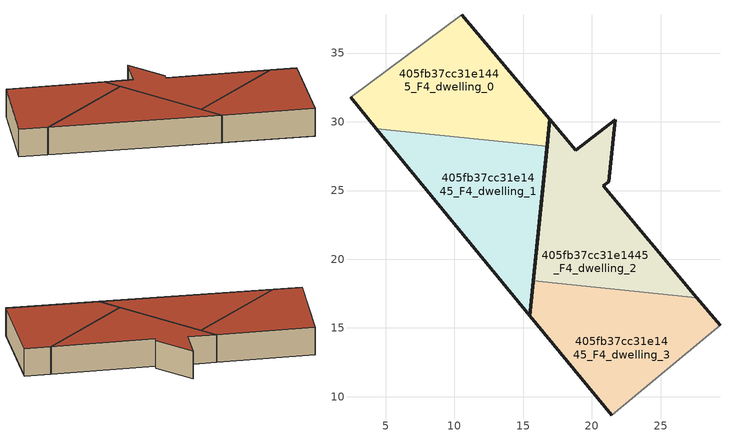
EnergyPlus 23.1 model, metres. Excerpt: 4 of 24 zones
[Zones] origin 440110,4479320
405fb37cc31e1445_F4_dwelling_0
 floor to 405fb37cc31e1445_F3_dwelling_0 (EU_floor_Construction): 16.75,28.23 16.95,30.18 10.56,37.8 2.45,31.8 4.32,29.51 z12
 wall outside (EU_wall_Construction): 10.56,37.8 16.95,30.18 16.75,28.23 / 4.32,29.51 2.45,31.8 z12:15
 wall to 405fb37cc31e1445_F4_dwelling_1 (EU_wall_Construction): 16.75,28.23 4.32,29.51 z12:15
 wall adiabatic (EU_wall_Construction): 2.45,31.8 10.56,37.8 z12:15
 roof outside (EU_roof_Construction): 10.56,37.8 16.95,30.18 16.75,28.23 4.32,29.51 2.45,31.8 z15
405fb37cc31e1445_F4_dwelling_1
 floor to 405fb37cc31e1445_F3_dwelling_1 (EU_floor_Construction): 15.48,15.9 16.75,28.23 4.32,29.51 z12
 wall outside (EU_wall_Construction): 16.75,28.23 15.48,15.9 4.32,29.51 z12:15
 roof outside (EU_roof_Construction): 16.75,28.23 15.48,15.9 4.32,29.51 z15
405fb37cc31e1445_F4_dwelling_2
 floor to 405fb37cc31e1445_F3_dwelling_2 (EU_floor_Construction): 27.63,17.22 20.83,25.33 21.24,25.65 21.7,30.15 18.83,27.94 16.95,30.18 15.74,18.43 z12
 wall outside (EU_wall_Construction): 15.74,18.43 16.95,30.18 18.83,27.94 21.7,30.15 21.24,25.65 20.83,25.33 27.63,17.22 z12:15
 wall to 405fb37cc31e1445_F4_dwelling_3 (EU_wall_Construction): 27.63,17.22 15.74,18.43 z12:15
 roof outside (EU_roof_Construction): 21.7,30.15 21.24,25.65 20.83,25.33 27.63,17.22 15.74,18.43 16.95,30.18 18.83,27.94 z15
405fb37cc31e1445_F4_dwelling_3
 floor to 405fb37cc31e1445_F3_dwelling_3 (EU_floor_Construction): 29.33,15.19 27.63,17.22 15.74,18.43 15.48,15.9 21.44,8.63 z12
 wall outside (EU_wall_Construction): 27.63,17.22 29.33,15.19 / 21.44,8.63 15.48,15.9 15.74,18.43 z12:15
 wall adiabatic (EU_wall_Construction): 29.33,15.19 21.44,8.63 z12:15
 roof outside (EU_roof_Construction): 27.63,17.22 29.33,15.19 21.44,8.63 15.48,15.9 15.74,18.43 z15
[Building]
EU S2 Campaign: North Axis=0; Terrain=City; Solar Distribution=FullExterior
[Site:Location]
Madrid: Latitude=40.5; Longitude=-3.5; Time Zone=1; Elevation=609
[SizingPeriod:WeatherFileDays]
AnnualSizingPeriod: Begin Month=1; Begin Day of Month=1; End Month=12; End Day of Month=31; Day of Week for Start Day=Monday; Use Weather File Daylight Saving Period=No; Use Weather File Rain and Snow Indicators=No
[MATERIAL]
EU_InternalMass_Material: Roughness=MediumRough; Thickness=0.1; Conductivity=1; Density=1800; Specific Heat=900; Thermal Absorptance=0.9; Solar Absorptance=0.7; Visible Absorptance=0.7
[MATERIAL:NOMASS] Roughness=MediumRough; Thermal Absorptance=0.9; Solar Absorptance=0.7; Visible Absorptance=0.7
Name | Thermal Resistance
EU_wall_NoMass | 0.609216
EU_roof_NoMass | 0.513268
EU_floor_NoMass | 0.568163
[CONSTRUCTION]
EU_wall_Construction: EU_wall_NoMass
EU_roof_Construction: EU_roof_NoMass
EU_floor_Construction: EU_floor_NoMass
EU_InternalMass_Construction: EU_InternalMass_Material
[ZONE] Type=1; Multiplier=1; Ceiling Height=autocalculate; Floor Area=autocalculate; Part of Total Floor Area=Yes
Name | Volume
405fb37cc31e1445_F4_dwelling_0 | 232.281
405fb37cc31e1445_F4_dwelling_1 | 232.309
405fb37cc31e1445_F4_dwelling_2 | 230.501
405fb37cc31e1445_F4_dwelling_3 | 230.529
[INTERNALMASS] Construction=EU_InternalMass_Construction
Name | Zone or ZoneList | Surface Area
405fb37cc31e1445_F4_dwelling_0_EU_InternalMass | 405fb37cc31e1445_F4_dwelling_0 | 96.7994
405fb37cc31e1445_F4_dwelling_1_EU_InternalMass | 405fb37cc31e1445_F4_dwelling_1 | 96.7853
405fb37cc31e1445_F4_dwelling_2_EU_InternalMass | 405fb37cc31e1445_F4_dwelling_2 | 96.7845
405fb37cc31e1445_F4_dwelling_3_EU_InternalMass | 405fb37cc31e1445_F4_dwelling_3 | 96.7823
[OTHEREQUIPMENT] Fuel Type=Electricity; Design Level Calculation Method=Watts/Area; Power per Zone Floor Area=1; Fraction Latent=0; Fraction Radiant=0; Fraction Lost=0; Carbon Dioxide Generation Rate=0; EndUse Subcategory=EU_Step8_InternalGains
Name | Zone or ZoneList or Space or SpaceList | Schedule
EU_Step8_InternalGain_405fb37cc31e1445_F4_dwelling_0_f000 | 405fb37cc31e1445_F4_dwelling_0 | EU_Step8_GainSchedule_405fb37cc31e1445_F4_dwelling_0_f000
EU_Step8_InternalGain_405fb37cc31e1445_F4_dwelling_1_f000 | 405fb37cc31e1445_F4_dwelling_1 | EU_Step8_GainSchedule_405fb37cc31e1445_F4_dwelling_1_f000
EU_Step8_InternalGain_405fb37cc31e1445_F4_dwelling_2_f000 | 405fb37cc31e1445_F4_dwelling_2 | EU_Step8_GainSchedule_405fb37cc31e1445_F4_dwelling_2_f000
EU_Step8_InternalGain_405fb37cc31e1445_F4_dwelling_3_f000 | 405fb37cc31e1445_F4_dwelling_3 | EU_Step8_GainSchedule_405fb37cc31e1445_F4_dwelling_3_f000
[ZONEVENTILATION:DESIGNFLOWRATE] Schedule=EU_AlwaysOn; Design Flow Rate Calculation Method=AirChanges/Hour; Air Changes per Hour=0.752966; Ventilation Type=Natural; Fan Pressure Rise=0; Fan Total Efficiency=1; Constant Term Coefficient=1; Temperature Term Coefficient=0; Velocity Term Coefficient=0; Velocity Squared Term Coefficient=0; Minimum Indoor Temperature=-100; Maximum Indoor Temperature=100; Delta Temperature=-100; Minimum Outdoor Temperature=-100; Maximum Outdoor Temperature=100; Maximum Wind Speed=40
Name | Zone or ZoneList or Space or SpaceList
EU_ConstantAir_405fb37cc31e1445_F4_dwelling_0 | 405fb37cc31e1445_F4_dwelling_0
EU_ConstantAir_405fb37cc31e1445_F4_dwelling_1 | 405fb37cc31e1445_F4_dwelling_1
EU_ConstantAir_405fb37cc31e1445_F4_dwelling_2 | 405fb37cc31e1445_F4_dwelling_2
EU_ConstantAir_405fb37cc31e1445_F4_dwelling_3 | 405fb37cc31e1445_F4_dwelling_3
[HVACTEMPLATE:THERMOSTAT] Constant Heating Setpoint=20; Constant Cooling Setpoint=50
EU_HeatOnly_405fb37cc31e1445_F0_dwelling_0; EU_HeatOnly_405fb37cc31e1445_F0_dwelling_1; EU_HeatOnly_405fb37cc31e1445_F0_dwelling_2; EU_HeatOnly_405fb37cc31e1445_F0_dwelling_3; EU_HeatOnly_405fb37cc31e1445_F0_dwelling_4; EU_HeatOnly_405fb37cc31e1445_F1_dwelling_0; EU_HeatOnly_405fb37cc31e1445_F1_dwelling_1; EU_HeatOnly_405fb37cc31e1445_F1_dwelling_2; EU_HeatOnly_405fb37cc31e1445_F1_dwelling_3; EU_HeatOnly_405fb37cc31e1445_F1_dwelling_4; EU_HeatOnly_405fb37cc31e1445_F2_dwelling_0; EU_HeatOnly_405fb37cc31e1445_F2_dwelling_1; EU_HeatOnly_405fb37cc31e1445_F2_dwelling_2; EU_HeatOnly_405fb37cc31e1445_F2_dwelling_3; EU_HeatOnly_405fb37cc31e1445_F2_dwelling_4; EU_HeatOnly_405fb37cc31e1445_F3_dwelling_0; EU_HeatOnly_405fb37cc31e1445_F3_dwelling_1; EU_HeatOnly_405fb37cc31e1445_F3_dwelling_2; EU_HeatOnly_405fb37cc31e1445_F3_dwelling_3; EU_HeatOnly_405fb37cc31e1445_F3_dwelling_4; EU_HeatOnly_405fb37cc31e1445_F4_dwelling_0; EU_HeatOnly_405fb37cc31e1445_F4_dwelling_1; EU_HeatOnly_405fb37cc31e1445_F4_dwelling_2; EU_HeatOnly_405fb37cc31e1445_F4_dwelling_3
[HVACTEMPLATE:ZONE:IDEALLOADSAIRSYSTEM] System Availability Schedule=EU_AlwaysOn; Maximum Heating Supply Air Temperature=50; Minimum Cooling Supply Air Temperature=13; Maximum Heating Supply Air Humidity Ratio=0.0156; Minimum Cooling Supply Air Humidity Ratio=0.0077; Heating Limit=NoLimit; Cooling Limit=NoLimit; Heating Availability Schedule=EU_AlwaysOn; Cooling Availability Schedule=EU_CoolingOff; Dehumidification Control Type=ConstantSensibleHeatRatio; Cooling Sensible Heat Ratio=0.7; Dehumidification Setpoint=60; Humidification Control Type=None; Humidification Setpoint=30; Outdoor Air Method=None; Outdoor Air Flow Rate per Person=0.00944; Outdoor Air Flow Rate per Zone Floor Area=0; Outdoor Air Flow Rate per Zone=0; Demand Controlled Ventilation Type=None; Outdoor Air Economizer Type=NoEconomizer; Heat Recovery Type=None; Sensible Heat Recovery Effectiveness=0.7; Latent Heat Recovery Effectiveness=0.65
Name | Template Thermostat
405fb37cc31e1445_F4_dwelling_0 | EU_HeatOnly_405fb37cc31e1445_F4_dwelling_0
405fb37cc31e1445_F4_dwelling_1 | EU_HeatOnly_405fb37cc31e1445_F4_dwelling_1
405fb37cc31e1445_F4_dwelling_2 | EU_HeatOnly_405fb37cc31e1445_F4_dwelling_2
405fb37cc31e1445_F4_dwelling_3 | EU_HeatOnly_405fb37cc31e1445_F4_dwelling_3
[SIZING:ZONE] Zone Cooling Design Supply Air Temperature Input Method=SupplyAirTemperature; Zone Cooling Design Supply Air Temperature=13; Zone Heating Design Supply Air Temperature Input Method=SupplyAirTemperature; Zone Heating Design Supply Air Temperature=50; Zone Cooling Design Supply Air Humidity Ratio=0.008; Zone Heating Design Supply Air Humidity Ratio=0.008; Cooling Design Air Flow Method=DesignDay; Cooling Design Air Flow Rate=0; Cooling Minimum Air Flow per Zone Floor Area=0.000762; Cooling Minimum Air Flow=0; Cooling Minimum Air Flow Fraction=0.2; Heating Design Air Flow Method=DesignDay; Heating Design Air Flow Rate=0; Heating Maximum Air Flow per Zone Floor Area=0.002032; Heating Maximum Air Flow=0.141576; Heating Maximum Air Flow Fraction=0.3; Account for Dedicated Outdoor Air System=No; Dedicated Outdoor Air System Control Strategy=NeutralSupplyAir; Dedicated Outdoor Air Low Setpoint Temperature for Design=autosize; Dedicated Outdoor Air High Setpoint Temperature for Design=autosize; Zone Load Sizing Method=Sensible Load Only No Latent Load; Zone Latent Cooling Design Supply Air Humidity Ratio Input Method=HumidityRatioDifference; Zone Cooling Design Supply Air Humidity Ratio Difference=0.005; Zone Latent Heating Design Supply Air Humidity Ratio Input Method=HumidityRatioDifference; Zone Humidification Design Supply Air Humidity Ratio Difference=0.005
405fb37cc31e1445_F4_dwelling_0; 405fb37cc31e1445_F4_dwelling_1; 405fb37cc31e1445_F4_dwelling_2; 405fb37cc31e1445_F4_dwelling_3
[SCHEDULE:CONSTANT]
Name | Hourly Value
EU_AlwaysOn | 1
EU_CoolingOff | 0
[SCHEDULE:FILE] Column Number=1; Rows to Skip at Top=0; Number of Hours of Data=8760; Column Separator=Comma; Interpolate to Timestep=No; Minutes per Item=60; Adjust Schedule for Daylight Savings=Yes
Name | File
EU_Step8_GainSchedule_405fb37cc31e1445_F4_dwelling_0_f000 | ../../schedules/405fb37cc31e1445/405fb37cc31e1445_F4_dwelling_0_f000_gain.csv
EU_Step8_GainSchedule_405fb37cc31e1445_F4_dwelling_1_f000 | ../../schedules/405fb37cc31e1445/405fb37cc31e1445_F4_dwelling_1_f000_gain.csv
EU_Step8_GainSchedule_405fb37cc31e1445_F4_dwelling_2_f000 | ../../schedules/405fb37cc31e1445/405fb37cc31e1445_F4_dwelling_2_f000_gain.csv
EU_Step8_GainSchedule_405fb37cc31e1445_F4_dwelling_3_f000 | ../../schedules/405fb37cc31e1445/405fb37cc31e1445_F4_dwelling_3_f000_gain.csv
